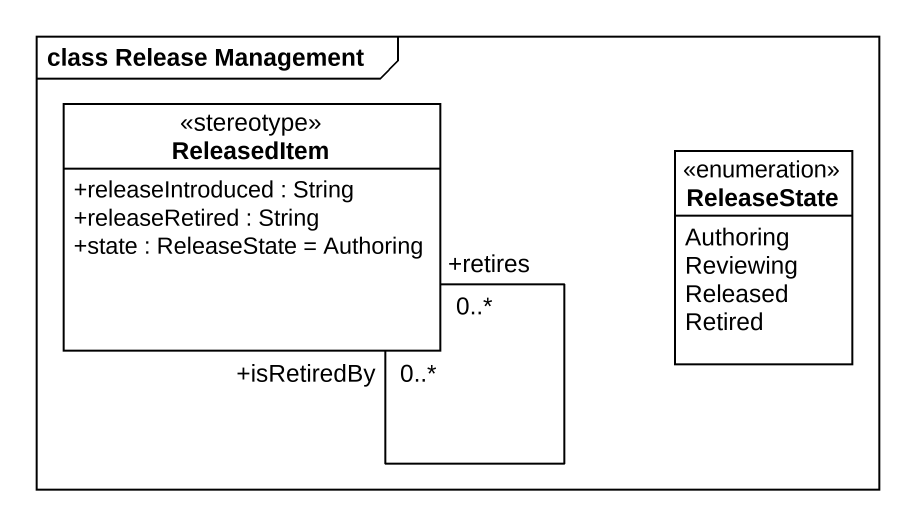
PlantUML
@startuml
mainframe class Release Management
hide circle
hide empty members
skinparam classAttributeIconSize 0
class ReleasedItem <<stereotype>> {
  +releaseIntroduced : String
  +releaseRetired : String
  +state : ReleaseState = Authoring
}
enum ReleaseState {
  Authoring
  Reviewing
  Released
  Retired
}
ReleasedItem "+isRetiredBy\n0..*" -- "+retires\n0..*" ReleasedItem
@enduml
